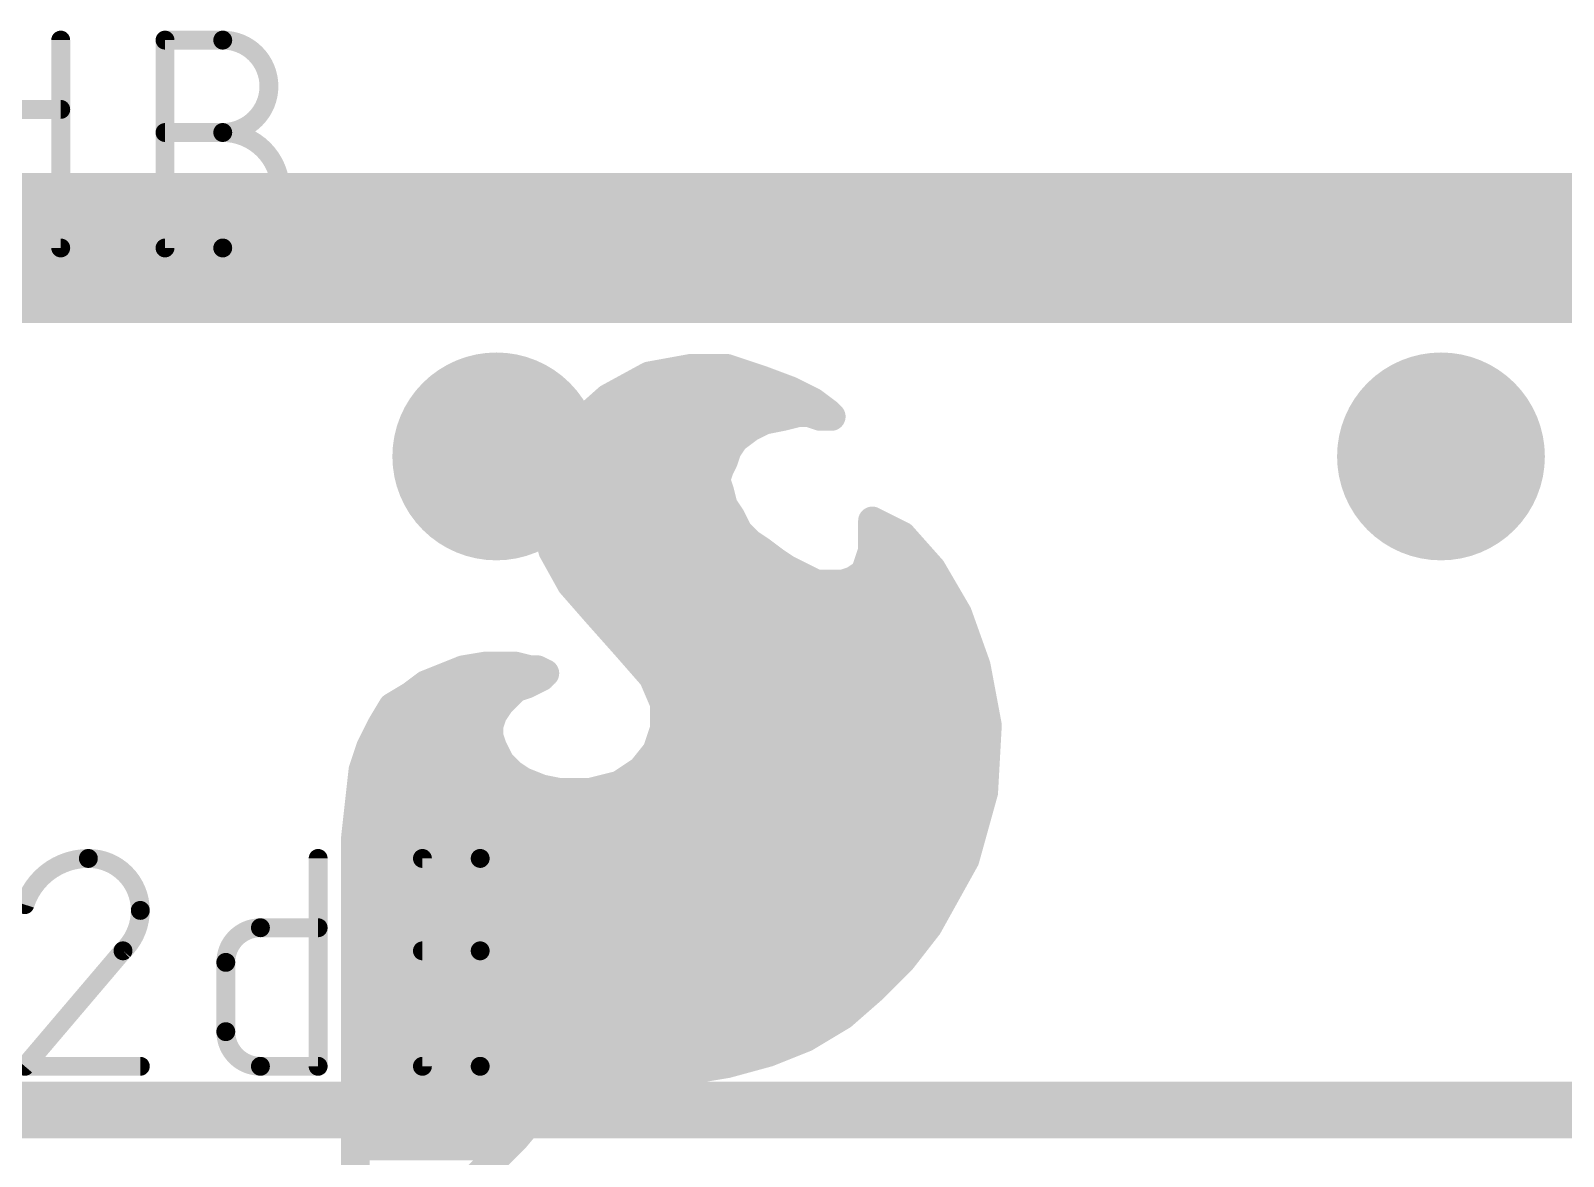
# Model space of a CAD drawing. Extents: x -26.2 to 60.5, y -16.3 to 39.9.
# Drawn here: x 16.528 to 20.649, y 36.853 to 39.88 of the extents above; entities that cross this region are included whole.
import ezdxf

# ---------------------------------------------------------------- set-up
doc = ezdxf.new("R2010")
doc.units = 0
for name, color, linetype in [('1', 12, 'CONTINUOUS'), ('16', 140, 'CONTINUOUS'), ('18', 110, 'CONTINUOUS'), ('20', 53, 'CONTINUOUS'), ('21', 41, 'CONTINUOUS'), ('49', 6, 'CONTINUOUS')]:
    doc.layers.add(name, color=color, linetype=linetype)

# ---------------------------------------------------------------- blocks, each defined once
blk = doc.blocks.new('ROUNDV')
at = {"const_width": 0.5}
blk.add_lwpolyline([(0, -0.25, 1), (0, 0.25, 1), (0, -0.25)], format="xyb", dxfattribs=at)

msp = doc.modelspace()

# ---------------------------------------------------------------- linework, layer by layer
at = {"layer": '1', "const_width": 0.254}
msp.add_lwpolyline([(33.02, 39.37), (0, 39.37)], dxfattribs=at)
at = {"layer": '16', "const_width": 0.254}
msp.add_lwpolyline([(33.02, 39.37), (0, 39.37)], dxfattribs=at)
at = {"layer": '20', "const_width": 0.2032}
msp.add_lwpolyline([(33.02, 39.37), (0, 39.37)], dxfattribs=at)
at = {"layer": '21', "const_width": 0.0762}
for points in [[(18.191, 38.952), (18.081, 38.892)], [(18.301, 38.972), (18.191, 38.952)], [(18.401, 38.972), (18.301, 38.972)], [(18.491, 38.942), (18.401, 38.972)], [(18.1657, 38.9382), (18.5011, 38.9382)], [(18.571, 38.912), (18.491, 38.942)], [(18.631, 38.882), (18.571, 38.912)], [(18.081, 38.892), (17.991, 38.812)], [(18.671, 38.852), (18.631, 38.882)], [(18.0473, 38.862), (18.6577, 38.862)], [(18.461, 38.812), (18.501, 38.832)], [(18.501, 38.832), (18.551, 38.842)], [(18.551, 38.842), (18.591, 38.852)], [(18.591, 38.852), (18.621, 38.852)], [(18.621, 38.852), (18.651, 38.842)], [(18.651, 38.842), (18.681, 38.842)], [(18.681, 38.842), (18.671, 38.852)], [(17.991, 38.812), (17.941, 38.742)], [(17.9723, 38.7858), (18.4261, 38.7858)], [(18.401, 38.752), (18.421, 38.782)], [(18.421, 38.782), (18.461, 38.812)], [(17.941, 38.742), (17.911, 38.652)], [(18.391, 38.722), (18.401, 38.752)], [(17.9302, 38.7096), (18.3848, 38.7096)], [(18.371, 38.672), (18.381, 38.702)], [(18.381, 38.702), (18.391, 38.722)], [(18.381, 38.642), (18.371, 38.672)], [(17.911, 38.652), (17.911, 38.572)], [(17.911, 38.6334), (18.3832, 38.6334)], [(18.391, 38.602), (18.381, 38.642)], [(18.411, 38.572), (18.391, 38.602)], [(17.911, 38.572), (17.931, 38.482)], [(17.9143, 38.5572), (18.4184, 38.5572)], [(18.431, 38.532), (18.411, 38.572)], [(18.791, 38.562), (18.791, 38.482)], [(18.871, 38.522), (18.791, 38.562)], [(18.791, 38.5572), (18.8006, 38.5572)], [(18.461, 38.502), (18.431, 38.532)], [(18.491, 38.482), (18.461, 38.502)], [(18.951, 38.432), (18.871, 38.522)], [(17.931, 38.482), (17.981, 38.392)], [(17.9316, 38.481), (18.4923, 38.481)], [(18.531, 38.452), (18.491, 38.482)], [(18.791, 38.482), (18.771, 38.422)], [(18.7907, 38.481), (18.9074, 38.481)], [(18.561, 38.432), (18.531, 38.452)], [(18.641, 38.392), (18.561, 38.432)], [(18.771, 38.422), (18.741, 38.402)], [(19.021, 38.312), (18.951, 38.432)], [(17.9739, 38.4048), (18.6154, 38.4048)], [(17.981, 38.392), (18.051, 38.312)], [(18.711, 38.392), (18.641, 38.392)], [(18.741, 38.402), (18.711, 38.392)], [(18.7452, 38.4048), (18.9669, 38.4048)], [(18.0365, 38.3286), (19.0113, 38.3286)], [(18.051, 38.312), (18.131, 38.222)], [(19.071, 38.172), (19.021, 38.312)], [(18.104, 38.2524), (19.0423, 38.2524)], [(18.131, 38.222), (18.201, 38.142)], [(17.751, 38.172), (17.691, 38.162)], [(17.831, 38.172), (17.751, 38.172)], [(17.871, 38.162), (17.831, 38.172)], [(18.1711, 38.1762), (19.0695, 38.1762)], [(19.101, 38.012), (19.071, 38.172)], [(17.691, 38.162), (17.591, 38.122)], [(17.861, 38.122), (17.901, 38.142)], [(17.891, 38.162), (17.871, 38.162)], [(17.911, 38.152), (17.891, 38.162)], [(17.901, 38.142), (17.911, 38.152)], [(18.201, 38.142), (18.231, 38.072)], [(17.551, 38.092), (17.501, 38.062)], [(17.591, 38.122), (17.551, 38.092)], [(17.5617, 38.1), (17.819, 38.1)], [(17.791, 38.072), (17.831, 38.112)], [(17.831, 38.112), (17.861, 38.122)], [(18.219, 38.1), (19.0845, 38.1)], [(17.501, 38.062), (17.471, 38.012)], [(17.761, 38.012), (17.771, 38.042)], [(17.771, 38.042), (17.791, 38.072)], [(18.231, 38.072), (18.231, 38.002)], [(17.471, 38.012), (17.441, 37.952)], [(17.4781, 38.0238), (17.7649, 38.0238)], [(17.761, 37.982), (17.761, 38.012)], [(18.231, 38.002), (18.211, 37.942)], [(18.231, 38.0238), (19.0988, 38.0238)], [(19.091, 37.832), (19.101, 38.012)], [(17.771, 37.952), (17.761, 37.982)], [(17.441, 37.952), (17.421, 37.892)], [(17.4395, 37.9476), (17.7732, 37.9476)], [(17.791, 37.912), (17.771, 37.952)], [(18.211, 37.942), (18.171, 37.892)], [(18.2129, 37.9476), (19.0974, 37.9476)], [(17.421, 37.892), (17.401, 37.712)], [(17.821, 37.882), (17.791, 37.912)], [(17.851, 37.862), (17.821, 37.882)], [(18.171, 37.892), (18.111, 37.852)], [(17.4187, 37.8714), (17.8369, 37.8714)], [(17.901, 37.842), (17.851, 37.862)], [(17.951, 37.832), (17.901, 37.842)], [(18.111, 37.852), (18.031, 37.832)], [(18.1401, 37.8714), (19.0932, 37.8714)], [(17.4102, 37.7952), (19.0808, 37.7952)], [(18.031, 37.832), (17.951, 37.832)], [(19.041, 37.652), (19.091, 37.832)], [(17.401, 37.712), (17.401, 36.432)], [(17.4018, 37.719), (19.0596, 37.719)], [(17.401, 37.6428), (19.0359, 37.6428)], [(18.941, 37.472), (19.041, 37.652)], [(17.401, 37.5666), (18.9936, 37.5666)], [(17.401, 37.4904), (18.9512, 37.4904)], [(18.871, 37.382), (18.941, 37.472)], [(17.401, 37.4142), (18.896, 37.4142)], [(18.791, 37.302), (18.871, 37.382)], [(17.401, 37.338), (18.827, 37.338)], [(18.711, 37.232), (18.791, 37.302)], [(17.401, 37.2618), (18.7451, 37.2618)], [(18.611, 37.172), (18.711, 37.232)], [(17.401, 37.1856), (18.6337, 37.1856)], [(18.511, 37.132), (18.611, 37.172)], [(17.401, 37.1094), (18.4281, 37.1094)], [(18.281, 37.082), (18.401, 37.102)], [(18.401, 37.102), (18.511, 37.132)], [(17.981, 37.042), (18.031, 37.072)], [(18.031, 37.072), (18.091, 37.082)], [(18.091, 37.082), (18.281, 37.082)], [(17.401, 37.0332), (17.97, 37.0332)], [(17.881, 36.962), (17.981, 37.042)], [(17.401, 36.957), (17.8768, 36.957)], [(17.831, 36.902), (17.881, 36.962)], [(17.701, 36.772), (17.831, 36.902)], [(17.401, 36.8808), (17.8098, 36.8808)]]:
    msp.add_lwpolyline(points, dxfattribs=at)
at = {"layer": '21', "const_width": 0.0381}
for points in [[(18.1876, 38.9707, 1), (18.1944, 38.9333)], [(18.2001, 38.9353, 1), (18.1819, 38.9687)], [(18.301, 38.9911, 1), (18.301, 38.953)], [(18.3044, 38.9533, 1), (18.2976, 38.9907)], [(18.407, 38.9901, 1), (18.395, 38.9539)], [(18.401, 38.953, 1), (18.401, 38.9911)], [(18.1657, 38.9573, 1), (18.1657, 38.9192)], [(18.4977, 38.9598, 1), (18.4843, 38.9242)], [(18.485, 38.9239, 1), (18.497, 38.9601)], [(18.5011, 38.9192, 1), (18.5011, 38.9573)], [(18.5795, 38.929, 1), (18.5625, 38.895)], [(18.5643, 38.8942, 1), (18.5777, 38.9298)], [(18.0719, 38.9087, 1), (18.0901, 38.8753)], [(18.0937, 38.8778, 1), (18.0683, 38.9062)], [(18.6424, 38.8972, 1), (18.6196, 38.8668)], [(18.6225, 38.865, 1), (18.6395, 38.899)], [(18.0473, 38.8811, 1), (18.0473, 38.843)], [(18.4973, 38.8507, 1), (18.5047, 38.8133)], [(18.5095, 38.815, 1), (18.4925, 38.849)], [(18.5464, 38.8605, 1), (18.5556, 38.8235)], [(18.5547, 38.8233, 1), (18.5473, 38.8607)], [(18.591, 38.8711, 1), (18.591, 38.833)], [(18.5956, 38.8335, 1), (18.5864, 38.8705)], [(18.627, 38.8701, 1), (18.615, 38.8339)], [(18.621, 38.833, 1), (18.621, 38.8711)], [(18.651, 38.861, 1), (18.651, 38.8229)], [(18.645, 38.8239, 1), (18.657, 38.8601)], [(18.6845, 38.8655, 1), (18.6575, 38.8385)], [(18.6577, 38.843, 1), (18.6577, 38.8811)], [(18.6596, 38.8368, 1), (18.6824, 38.8672)], [(18.6675, 38.8285, 1), (18.6945, 38.8555)], [(18.681, 38.8229, 1), (18.681, 38.861)], [(17.9723, 38.8049, 1), (17.9723, 38.7668)], [(17.9783, 38.8262, 1), (18.0037, 38.7978)], [(18.0065, 38.8009, 1), (17.9755, 38.8231)], [(18.4369, 38.7714, 1), (18.4051, 38.7926)], [(18.4261, 38.7668, 1), (18.4261, 38.8049)], [(18.4525, 38.829, 1), (18.4695, 38.795)], [(18.4724, 38.7968, 1), (18.4496, 38.8272)], [(17.9591, 38.736, 1), (17.9229, 38.748)], [(18.3851, 38.7626, 1), (18.4169, 38.7414)], [(18.4191, 38.746, 1), (18.3829, 38.758)], [(18.4096, 38.7972, 1), (18.4324, 38.7668)], [(17.9302, 38.7287, 1), (17.9302, 38.6906)], [(17.9255, 38.7531, 1), (17.9565, 38.7309)], [(18.3991, 38.696, 1), (18.3629, 38.708)], [(18.3729, 38.728, 1), (18.4091, 38.716)], [(18.408, 38.7135, 1), (18.374, 38.7305)], [(18.3848, 38.6906, 1), (18.3848, 38.7287)], [(18.3891, 38.678, 1), (18.3529, 38.666)], [(18.3529, 38.678, 1), (18.3891, 38.666)], [(18.364, 38.7105, 1), (18.398, 38.6935)], [(17.9301, 38.652, 1), (17.892, 38.652)], [(17.8929, 38.658, 1), (17.9291, 38.646)], [(17.911, 38.6525, 1), (17.911, 38.6144)], [(18.3995, 38.6466, 1), (18.3625, 38.6374)], [(18.3629, 38.636, 1), (18.3991, 38.648)], [(18.3832, 38.6144, 1), (18.3832, 38.6525)], [(18.4069, 38.6126, 1), (18.3751, 38.5914)], [(18.3725, 38.5974, 1), (18.4095, 38.6066)], [(17.9296, 38.5761, 1), (17.8924, 38.5679)], [(17.892, 38.572, 1), (17.9301, 38.572)], [(17.9143, 38.5763, 1), (17.9143, 38.5382)], [(18.428, 38.5805, 1), (18.394, 38.5635)], [(18.3951, 38.5614, 1), (18.4269, 38.5826)], [(18.4184, 38.5382, 1), (18.4184, 38.5763)], [(18.8101, 38.562, 1), (18.772, 38.562)], [(18.7995, 38.579, 1), (18.7825, 38.545)], [(18.791, 38.5763, 1), (18.791, 38.5382)], [(18.8006, 38.5382, 1), (18.8006, 38.5763)], [(18.4445, 38.5455, 1), (18.4175, 38.5185)], [(18.414, 38.5235, 1), (18.448, 38.5405)], [(18.4716, 38.5179, 1), (18.4504, 38.4861)], [(18.4475, 38.4885, 1), (18.4745, 38.5155)], [(18.8852, 38.5347, 1), (18.8568, 38.5093)], [(18.8625, 38.505, 1), (18.8795, 38.539)], [(17.9477, 38.4913, 1), (17.9143, 38.4727)], [(17.9124, 38.4779, 1), (17.9496, 38.4861)], [(17.9316, 38.5001, 1), (17.9316, 38.462)], [(18.5024, 38.4972, 1), (18.4796, 38.4668)], [(18.4804, 38.4661, 1), (18.5016, 38.4979)], [(18.4923, 38.462, 1), (18.4923, 38.5001)], [(18.5416, 38.4679, 1), (18.5204, 38.4361)], [(18.7907, 38.5001, 1), (18.7907, 38.462)], [(18.772, 38.482, 1), (18.8101, 38.482)], [(18.8091, 38.476, 1), (18.7729, 38.488)], [(18.9074, 38.462, 1), (18.9074, 38.5001)], [(18.5196, 38.4368, 1), (18.5424, 38.4672)], [(18.5695, 38.449, 1), (18.5525, 38.415)], [(18.5504, 38.4161, 1), (18.5716, 38.4479)], [(18.7816, 38.4061, 1), (18.7604, 38.4379)], [(18.9675, 38.4416, 1), (18.9345, 38.4224)], [(18.9368, 38.4193, 1), (18.9652, 38.4447)], [(17.9739, 38.4239, 1), (17.9739, 38.3858)], [(17.9953, 38.4045, 1), (17.9667, 38.3795)], [(17.9643, 38.3827, 1), (17.9977, 38.4013)], [(18.6154, 38.3858, 1), (18.6154, 38.4239)], [(18.641, 38.4111, 1), (18.641, 38.373)], [(18.6325, 38.375, 1), (18.6495, 38.409)], [(18.705, 38.4101, 1), (18.717, 38.3739)], [(18.711, 38.373, 1), (18.711, 38.4111)], [(18.7304, 38.4179, 1), (18.7516, 38.3861)], [(18.7452, 38.4239, 1), (18.7452, 38.3858)], [(18.747, 38.3839, 1), (18.735, 38.4201)], [(18.7529, 38.428, 1), (18.7891, 38.416)], [(18.9669, 38.3858, 1), (18.9669, 38.4239)], [(18.0365, 38.3477, 1), (18.0365, 38.3096)], [(19.0113, 38.3096, 1), (19.0113, 38.3477)], [(18.0652, 38.3247, 1), (18.0368, 38.2993)], [(18.0367, 38.2995, 1), (18.0653, 38.3245)], [(19.0389, 38.3184, 1), (19.0031, 38.3056)], [(19.0045, 38.3024, 1), (19.0375, 38.3216)], [(18.104, 38.2715, 1), (18.104, 38.2334)], [(19.0423, 38.2334, 1), (19.0423, 38.2715)], [(18.1453, 38.2345, 1), (18.1167, 38.2095)], [(18.1168, 38.2093, 1), (18.1452, 38.2347)], [(17.751, 38.1911, 1), (17.751, 38.153)], [(17.7541, 38.1532, 1), (17.7479, 38.1908)], [(17.8356, 38.1905, 1), (17.8264, 38.1535)], [(17.831, 38.153, 1), (17.831, 38.1911)], [(18.1711, 38.1953, 1), (18.1711, 38.1572)], [(19.0897, 38.1755, 1), (19.0523, 38.1685)], [(19.0695, 38.1572, 1), (19.0695, 38.1953)], [(17.6879, 38.1808, 1), (17.6941, 38.1432)], [(17.6981, 38.1443, 1), (17.6839, 38.1797)], [(17.871, 38.181, 1), (17.871, 38.1429)], [(17.8664, 38.1435, 1), (17.8756, 38.1805)], [(17.8995, 38.179, 1), (17.8825, 38.145)], [(17.8875, 38.1555, 1), (17.9145, 38.1285)], [(17.891, 38.1429, 1), (17.891, 38.181)], [(17.9095, 38.125, 1), (17.8925, 38.159)], [(17.9245, 38.1385, 1), (17.8975, 38.1655)], [(17.9025, 38.135, 1), (17.9195, 38.169)], [(18.2185, 38.1495, 1), (18.1835, 38.1345)], [(18.1867, 38.1295, 1), (18.2153, 38.1545)], [(19.0531, 38.1656, 1), (19.0889, 38.1784)], [(17.5396, 38.1072, 1), (17.5624, 38.0768)], [(17.5608, 38.0757, 1), (17.5412, 38.1083)], [(17.5617, 38.1191, 1), (17.5617, 38.081)], [(17.5839, 38.1397, 1), (17.5981, 38.1043)], [(17.6024, 38.1068, 1), (17.5796, 38.1372)], [(17.825, 38.1301, 1), (17.837, 38.0939)], [(17.8445, 38.0985, 1), (17.8175, 38.1255)], [(17.819, 38.081, 1), (17.819, 38.1191)], [(17.8525, 38.139, 1), (17.8695, 38.105)], [(17.867, 38.1039, 1), (17.855, 38.1401)], [(18.219, 38.1191, 1), (18.219, 38.081)], [(19.0845, 38.081, 1), (19.0845, 38.1191)], [(17.4912, 38.0783, 1), (17.5108, 38.0457)], [(17.5173, 38.0522, 1), (17.4847, 38.0718)], [(17.7891, 38.036, 1), (17.7529, 38.048)], [(17.7775, 38.0855, 1), (17.8045, 38.0585)], [(17.8069, 38.0614, 1), (17.7751, 38.0826)], [(18.2501, 38.072, 1), (18.212, 38.072)], [(18.2135, 38.0645, 1), (18.2485, 38.0795)], [(17.4547, 38.0218, 1), (17.4873, 38.0022)], [(17.488, 38.0035, 1), (17.454, 38.0205)], [(17.4781, 38.0429, 1), (17.4781, 38.0048)], [(17.78, 38.012, 1), (17.7419, 38.012)], [(17.7429, 38.018, 1), (17.7791, 38.006)], [(17.7551, 38.0526, 1), (17.7869, 38.0314)], [(17.7649, 38.0048, 1), (17.7649, 38.0429)], [(18.231, 38.0429, 1), (18.231, 38.0048)], [(18.2491, 37.996, 1), (18.2129, 38.008)], [(19.12, 38.0109, 1), (19.082, 38.0131)], [(19.0988, 38.0048, 1), (19.0988, 38.0429)], [(17.7791, 37.988, 1), (17.7429, 37.976)], [(17.7419, 37.982, 1), (17.78, 37.982)], [(18.212, 38.002, 1), (18.2501, 38.002)], [(19.0823, 38.0085, 1), (19.1197, 38.0155)], [(17.4395, 37.9667, 1), (17.4395, 37.9286)], [(17.424, 37.9605, 1), (17.458, 37.9435)], [(17.4591, 37.946, 1), (17.4229, 37.958)], [(17.788, 37.9605, 1), (17.754, 37.9435)], [(17.7529, 37.946, 1), (17.7891, 37.958)], [(17.7732, 37.9286, 1), (17.7732, 37.9667)], [(18.1929, 37.948, 1), (18.2291, 37.936)], [(18.2129, 37.9667, 1), (18.2129, 37.9286)], [(18.2259, 37.9301, 1), (18.1961, 37.9539)], [(19.0974, 37.9286, 1), (19.0974, 37.9667)], [(17.4029, 37.898, 1), (17.4391, 37.886)], [(17.4399, 37.8899, 1), (17.4021, 37.8941)], [(17.8045, 37.9255, 1), (17.7775, 37.8985)], [(17.774, 37.9035, 1), (17.808, 37.9205)], [(17.8316, 37.8979, 1), (17.8104, 37.8661)], [(17.8075, 37.8685, 1), (17.8345, 37.8955)], [(18.1561, 37.9039, 1), (18.1859, 37.8801)], [(18.1816, 37.8761, 1), (18.1604, 37.9079)], [(17.4187, 37.8905, 1), (17.4187, 37.8524)], [(17.8581, 37.8797, 1), (17.8439, 37.8443)], [(17.8369, 37.8524, 1), (17.8369, 37.8905)], [(17.8404, 37.8461, 1), (17.8616, 37.8779)], [(17.9047, 37.8607, 1), (17.8973, 37.8233)], [(17.8939, 37.8243, 1), (17.9081, 37.8597)], [(18.1004, 37.8679, 1), (18.1216, 37.8361)], [(18.1156, 37.8335, 1), (18.1064, 37.8705)], [(18.1401, 37.8905, 1), (18.1401, 37.8524)], [(19.0932, 37.8524, 1), (19.0932, 37.8905)], [(17.4102, 37.8143, 1), (17.4102, 37.7762)], [(17.951, 37.8511, 1), (17.951, 37.813)], [(17.9473, 37.8133, 1), (17.9547, 37.8507)], [(18.0264, 37.8505, 1), (18.0356, 37.8135)], [(18.031, 37.813, 1), (18.031, 37.8511)], [(19.072, 37.8331, 1), (19.11, 37.8309)], [(19.1094, 37.8269, 1), (19.0726, 37.8371)], [(19.0808, 37.7762, 1), (19.0808, 37.8143)], [(17.42, 37.712, 1), (17.3819, 37.712)], [(17.4018, 37.7381, 1), (17.4018, 37.7)], [(19.0596, 37.7, 1), (19.0596, 37.7381)], [(17.3821, 37.7141, 1), (17.4199, 37.7099)], [(17.401, 37.6619, 1), (17.401, 37.6238)], [(19.0226, 37.6571, 1), (19.0594, 37.6469)], [(19.0577, 37.6427, 1), (19.0243, 37.6613)], [(19.0359, 37.6238, 1), (19.0359, 37.6619)], [(17.401, 37.5857, 1), (17.401, 37.5476)], [(18.9936, 37.5476, 1), (18.9936, 37.5857)], [(17.401, 37.5095, 1), (17.401, 37.4714)], [(18.956, 37.4603, 1), (18.926, 37.4837)], [(18.9512, 37.4714, 1), (18.9512, 37.5095)], [(18.9243, 37.4813, 1), (18.9577, 37.4627)], [(17.401, 37.4333, 1), (17.401, 37.3952)], [(18.8845, 37.3685, 1), (18.8575, 37.3955)], [(18.896, 37.3952, 1), (18.896, 37.4333)], [(18.856, 37.3937, 1), (18.886, 37.3703)], [(17.401, 37.3571, 1), (17.401, 37.319)], [(18.8035, 37.2877, 1), (18.7785, 37.3163)], [(18.827, 37.319, 1), (18.827, 37.3571)], [(17.401, 37.2809, 1), (17.401, 37.2428)], [(18.7451, 37.2428, 1), (18.7451, 37.2809)], [(18.7775, 37.3155, 1), (18.8045, 37.2885)], [(18.6985, 37.2463, 1), (18.7235, 37.2177)], [(18.7208, 37.2157, 1), (18.7012, 37.2483)], [(17.401, 37.2047, 1), (17.401, 37.1666)], [(18.6337, 37.1666, 1), (18.6337, 37.2047)], [(18.6012, 37.1883, 1), (18.6208, 37.1557)], [(18.6181, 37.1543, 1), (18.6039, 37.1897)], [(17.401, 37.1285, 1), (17.401, 37.0904)], [(18.396, 37.1204, 1), (18.406, 37.0836)], [(18.4041, 37.0832, 1), (18.3979, 37.1208)], [(18.4281, 37.0904, 1), (18.4281, 37.1285)], [(18.5039, 37.1497, 1), (18.5181, 37.1143)], [(18.516, 37.1136, 1), (18.506, 37.1504)], [(18.0279, 37.0908, 1), (18.0341, 37.0532)], [(18.0408, 37.0557, 1), (18.0212, 37.0883)], [(18.091, 37.1011, 1), (18.091, 37.063)], [(18.0941, 37.0632, 1), (18.0879, 37.1008)], [(18.2779, 37.1008, 1), (18.2841, 37.0632)], [(18.281, 37.063, 1), (18.281, 37.1011)], [(17.401, 37.0523, 1), (17.401, 37.0142)], [(17.9712, 37.0583, 1), (17.9908, 37.0257)], [(17.9929, 37.0271, 1), (17.9691, 37.0569)], [(17.97, 37.0142, 1), (17.97, 37.0523)], [(17.401, 36.9761, 1), (17.401, 36.938)], [(17.8691, 36.9769, 1), (17.8929, 36.9471)], [(17.8956, 36.9498, 1), (17.8664, 36.9742)], [(17.8768, 36.938, 1), (17.8768, 36.9761)], [(17.8164, 36.9142, 1), (17.8456, 36.8898)], [(17.8445, 36.8885, 1), (17.8175, 36.9155)], [(17.401, 36.8999, 1), (17.401, 36.8618)], [(17.8098, 36.8618, 1), (17.8098, 36.8999)]]:
    msp.add_lwpolyline(points, format="xyb", dxfattribs=at)
at = {"layer": '49'}
for points, const_width in [([(16.6089, 39.8542), (16.6089, 39.2954)], 0.0508), ([(16.8893, 39.2954), (16.8893, 39.8542)], 0.0508), ([(16.8893, 39.8542), (17.0445, 39.8542)], 0.0508), ([(16.4536, 39.6679), (16.6089, 39.6679)], 0.0508), ([(16.8893, 39.6058), (17.0445, 39.6058)], 0.0508), ([(16.6089, 39.2954), (16.4536, 39.2954)], 0.0508), ([(17.0445, 39.2954), (16.8893, 39.2954)], 0.0508), ([(4.01, 39.17), (29.01, 39.17)], 0.1524), ([(17.301, 37.6542), (17.301, 37.0954)], 0.0508), ([(17.5814, 37.0954), (17.5814, 37.6542)], 0.0508), ([(17.5814, 37.6542), (17.7367, 37.6542)], 0.0508), ([(17.1458, 37.4679), (17.301, 37.4679)], 0.0508), ([(16.7763, 37.4058), (16.5125, 37.0954)], 0.0508), ([(17.5814, 37.4058), (17.7367, 37.4058)], 0.0508), ([(17.0527, 37.1885), (17.0527, 37.3748)], 0.0508), ([(16.5125, 37.0954), (16.8229, 37.0954)], 0.0508), ([(17.301, 37.0954), (17.1458, 37.0954)], 0.0508), ([(17.7367, 37.0954), (17.5814, 37.0954)], 0.0508), ([(26.8178, 36.9778), (6.2022, 36.9778)], 0.1524)]:
    msp.add_lwpolyline(points, dxfattribs=dict(at, const_width=const_width))
for points, const_width in [([(16.6216, 39.8542, 1), (16.5962, 39.8542)], 0.0254), ([(16.902, 39.8542, 1), (16.8766, 39.8542)], 0.0254), ([(16.8893, 39.8669, 1), (16.8893, 39.8415)], 0.0254), ([(17.0445, 39.6058, 1), (17.0445, 39.8542)], 0.0508), ([(17.0445, 39.8669, 1), (17.0445, 39.8415)], 0.0254), ([(17.0445, 39.8415, 1), (17.0445, 39.8669)], 0.0254), ([(16.6089, 39.6552, 1), (16.6089, 39.6806)], 0.0254), ([(16.8893, 39.6185, 1), (16.8893, 39.5931)], 0.0254), ([(17.0445, 39.2954, 1), (17.0445, 39.6058)], 0.0508), ([(17.0445, 39.6185, 1), (17.0445, 39.5931)], 0.0254), ([(17.0445, 39.6185, 1), (17.0445, 39.5931)], 0.0254), ([(17.0445, 39.5931, 1), (17.0445, 39.6185)], 0.0254), ([(16.6089, 39.2827, 1), (16.6089, 39.3081)], 0.0254), ([(16.8893, 39.3081, 1), (16.8893, 39.2827)], 0.0254), ([(17.0445, 39.3081, 1), (17.0445, 39.2827)], 0.0254), ([(17.0445, 39.2827, 1), (17.0445, 39.3081)], 0.0254), ([(16.5962, 39.2954, 1), (16.6216, 39.2954)], 0.0254), ([(16.8766, 39.2954, 1), (16.902, 39.2954)], 0.0254), ([(16.6832, 37.6542, 0.3252), (16.5125, 37.53)], 0.0508), ([(16.8229, 37.5145, 0.4142), (16.6832, 37.6542)], 0.0508), ([(16.6832, 37.6669, 1), (16.6832, 37.6415)], 0.0254), ([(16.6832, 37.6415, 1), (16.6832, 37.6669)], 0.0254), ([(17.3137, 37.6542, 1), (17.2883, 37.6542)], 0.0254), ([(17.5941, 37.6542, 1), (17.5687, 37.6542)], 0.0254), ([(17.5814, 37.6669, 1), (17.5814, 37.6415)], 0.0254), ([(17.7367, 37.4058, 1), (17.7367, 37.6542)], 0.0508), ([(17.7367, 37.6669, 1), (17.7367, 37.6415)], 0.0254), ([(17.7367, 37.6415, 1), (17.7367, 37.6669)], 0.0254), ([(16.5004, 37.5339, 1), (16.5245, 37.5261)], 0.0254), ([(16.7763, 37.4058, 0.2053), (16.8229, 37.5145)], 0.0508), ([(16.8356, 37.5145, 1), (16.8102, 37.5145)], 0.0254), ([(16.8102, 37.5145, 1), (16.8356, 37.5145)], 0.0254), ([(17.1458, 37.4679, 0.4142), (17.0527, 37.3748)], 0.0508), ([(17.1458, 37.4806, 1), (17.1458, 37.4552)], 0.0254), ([(17.1458, 37.4552, 1), (17.1458, 37.4806)], 0.0254), ([(17.301, 37.4552, 1), (17.301, 37.4806)], 0.0254), ([(16.7676, 37.415, 1), (16.7851, 37.3966)], 0.0254), ([(16.786, 37.3976, 1), (16.7667, 37.4141)], 0.0254), ([(17.5814, 37.4185, 1), (17.5814, 37.3931)], 0.0254), ([(17.7367, 37.0954, 1), (17.7367, 37.4058)], 0.0508), ([(17.7367, 37.4185, 1), (17.7367, 37.3931)], 0.0254), ([(17.7367, 37.4185, 1), (17.7367, 37.3931)], 0.0254), ([(17.7367, 37.3931, 1), (17.7367, 37.4185)], 0.0254), ([(17.0654, 37.3748, 1), (17.04, 37.3748)], 0.0254), ([(17.04, 37.3748, 1), (17.0654, 37.3748)], 0.0254), ([(17.0527, 37.1885, 0.4142), (17.1458, 37.0954)], 0.0508), ([(17.0654, 37.1885, 1), (17.04, 37.1885)], 0.0254), ([(17.04, 37.1885, 1), (17.0654, 37.1885)], 0.0254), ([(16.5028, 37.1036, 1), (16.5221, 37.0872)], 0.0254), ([(16.8229, 37.0827, 1), (16.8229, 37.1081)], 0.0254), ([(17.1458, 37.1081, 1), (17.1458, 37.0827)], 0.0254), ([(17.1458, 37.0827, 1), (17.1458, 37.1081)], 0.0254), ([(17.2883, 37.0954, 1), (17.3137, 37.0954)], 0.0254), ([(17.301, 37.0827, 1), (17.301, 37.1081)], 0.0254), ([(17.5814, 37.1081, 1), (17.5814, 37.0827)], 0.0254), ([(17.5687, 37.0954, 1), (17.5941, 37.0954)], 0.0254), ([(17.7367, 37.1081, 1), (17.7367, 37.0827)], 0.0254), ([(17.7367, 37.0827, 1), (17.7367, 37.1081)], 0.0254)]:
    msp.add_lwpolyline(points, format="xyb", dxfattribs=dict(at, const_width=const_width))

# ---------------------------------------------------------------- block references
at = {"layer": '18', "xscale": 0.5588, "yscale": 0.5588}
for p in [(17.78, 38.735), (17.78, 38.735), (20.32, 38.735), (20.32, 38.735)]:
    msp.add_blockref('ROUNDV', p, dxfattribs=at)

doc.saveas('drawing.dxf')
